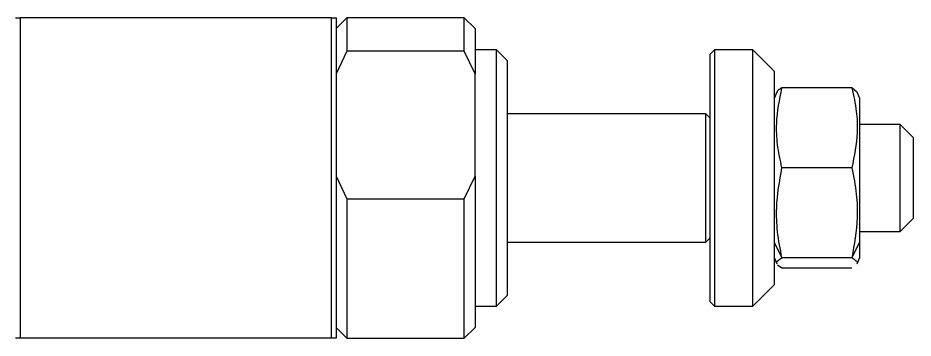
# Model space of a CAD drawing. Header units: millimetres. Extents: x 15 to 1184, y 5 to 836.
# Drawn here: x 671.42 to 692.36, y 701.14 to 708.64 of the extents above; entities that cross this region are included whole.
import ezdxf

# ---------------------------------------------------------------- set-up
doc = ezdxf.new("R2010")
doc.units = ezdxf.units.MM

msp = doc.modelspace()

# ---------------------------------------------------------------- linework, layer by layer
at = {"color": 7, "linetype": 'Continuous', "lineweight": 25}
for p, q in [((671.3618, 708.6402), (671.4728, 708.6402)), ((671.4728, 708.6402), (671.4728, 701.1402)), ((678.7508, 708.6402), (671.4728, 708.6402)), ((678.7508, 701.1402), (678.7508, 708.6402)), ((678.7508, 708.6402), (678.8618, 708.6402)), ((679.1118, 708.6402), (678.8618, 708.3902)), ((678.8618, 708.6402), (678.8618, 701.1402)), ((681.8618, 708.6402), (679.1118, 708.6402)), ((679.1118, 708.6402), (679.1118, 707.8602)), ((682.1118, 708.3902), (681.8618, 708.6402)), ((681.8618, 707.8602), (681.8618, 708.6402)), ((682.1118, 708.3902), (682.1118, 707.3318)), ((679.1118, 707.8602), (678.8618, 707.3318)), ((681.8618, 707.8602), (679.1118, 707.8602)), ((682.1118, 707.3318), (681.8618, 707.8602)), ((682.6118, 707.8902), (682.1118, 707.8902)), ((682.8618, 707.6402), (682.6118, 707.8902)), ((682.6118, 701.8902), (682.6118, 707.8902)), ((687.7118, 707.8902), (687.6118, 707.7902)), ((687.6118, 701.9902), (687.6118, 707.7902)), ((688.6118, 707.8902), (687.7118, 707.8902)), ((687.7118, 707.8902), (687.7118, 701.8902)), ((689.1118, 707.3902), (688.6118, 707.8902)), ((688.6118, 701.8902), (688.6118, 707.8902)), ((682.8618, 707.6402), (682.8618, 702.1402)), ((682.1118, 704.9306), (682.1118, 707.3318)), ((689.1118, 707.3902), (689.1118, 702.3902)), ((689.1742, 706.9041), (689.1118, 706.7495)), ((690.93, 706.9988), (689.2936, 706.9988)), ((691.0438, 706.9009), (690.93, 706.9988)), ((691.1118, 706.7495), (691.0497, 706.9032)), ((691.1118, 703.3846), (691.1118, 706.7495)), ((687.5118, 706.3902), (682.8618, 706.3902)), ((687.6118, 706.2902), (687.5118, 706.3902)), ((687.5118, 703.3902), (687.5118, 706.3902)), ((692.0618, 706.1402), (691.1118, 706.1402)), ((692.3618, 705.8402), (692.0618, 706.1402)), ((692.0618, 703.6402), (692.0618, 706.1402)), ((692.3618, 705.8402), (692.3618, 703.9402)), ((690.93, 705.1288), (689.2936, 705.1288)), ((678.8618, 704.9306), (679.1118, 704.4021)), ((681.8618, 704.4021), (682.1118, 704.9306)), ((682.1118, 704.9306), (682.1118, 701.3902)), ((679.1118, 704.4021), (679.1118, 701.1402)), ((679.1118, 704.4021), (681.8618, 704.4021)), ((681.8618, 701.1402), (681.8618, 704.4021)), ((692.0618, 703.6402), (692.3618, 703.9402)), ((691.1118, 703.6402), (692.0618, 703.6402)), ((682.8618, 703.3902), (687.5118, 703.3902)), ((687.5118, 703.3902), (687.6118, 703.4902)), ((689.1118, 703.3846), (689.2936, 703.0202)), ((690.93, 703.0202), (691.1118, 703.3846)), ((691.1118, 703.0308), (691.1118, 703.3846)), ((689.1118, 703.0308), (689.1742, 702.8763)), ((690.93, 703.0202), (689.2936, 703.0202)), ((691.0497, 702.8771), (691.1118, 703.0308)), ((689.2936, 702.7815), (689.1914, 702.8514)), ((690.93, 702.7815), (689.2936, 702.7815)), ((688.6118, 701.8902), (689.1118, 702.3902)), ((682.6118, 701.8902), (682.8618, 702.1402)), ((682.1118, 701.8902), (682.6118, 701.8902)), ((687.6118, 701.9902), (687.7118, 701.8902)), ((687.7118, 701.8902), (688.6118, 701.8902)), ((678.8618, 701.3902), (679.1118, 701.1402)), ((681.8618, 701.1402), (682.1118, 701.3902)), ((671.4728, 701.1402), (671.3618, 701.1402)), ((678.7508, 701.1402), (671.4728, 701.1402)), ((678.8618, 701.1402), (678.7508, 701.1402)), ((679.1118, 701.1402), (681.8618, 701.1402))]:
    msp.add_line(p, q, dxfattribs=at)
for points, knots in [([(689.2936, 705.1288), (689.2541, 705.3108), (689.1795, 705.6543), (689.1499, 706.2843), (689.2381, 706.7227), (689.2936, 706.9988)], [0, 0, 0, 0, 0.2942759, 0.5555218, 1, 1, 1, 1]), ([(689.2936, 706.9988), (689.2501, 706.9756), (689.1895, 706.9432), (689.1836, 706.9103), (689.182, 706.9009)], [0, 0, 0, 0, 0.7165963, 1, 1, 1, 1]), ([(690.93, 706.9988), (690.9695, 706.8168), (691.0441, 706.4733), (691.0737, 705.8432), (690.9855, 705.4049), (690.93, 705.1288)], [0, 0, 0, 0, 0.2942759, 0.5555218, 1, 1, 1, 1]), ([(689.2936, 703.0202), (689.2541, 703.2254), (689.1795, 703.6128), (689.1499, 704.3232), (689.2381, 704.8175), (689.2936, 705.1288)], [0, 0, 0, 0, 0.2942759, 0.5555218, 1, 1, 1, 1]), ([(690.93, 705.1288), (690.9695, 704.9236), (691.0441, 704.5362), (691.0737, 703.8258), (690.9855, 703.3315), (690.93, 703.0202)], [0, 0, 0, 0, 0.2942759, 0.5555218, 1, 1, 1, 1]), ([(689.182, 702.8794), (689.1759, 702.891), (689.1514, 702.9382), (689.2325, 702.9849), (689.2936, 703.0202)], [0, 0, 0, 0, 0.24580617, 1, 1, 1, 1]), ([(690.93, 703.0202), (690.9672, 702.997), (691.0374, 702.9532), (691.0764, 702.9056), (691.0472, 702.8821), (691.0438, 702.8794)], [0, 0, 0, 0, 0.4991454, 0.9422659, 1, 1, 1, 1])]:
    msp.add_open_spline(points, degree=3, knots=knots, dxfattribs=at)

doc.saveas('drawing.dxf')
